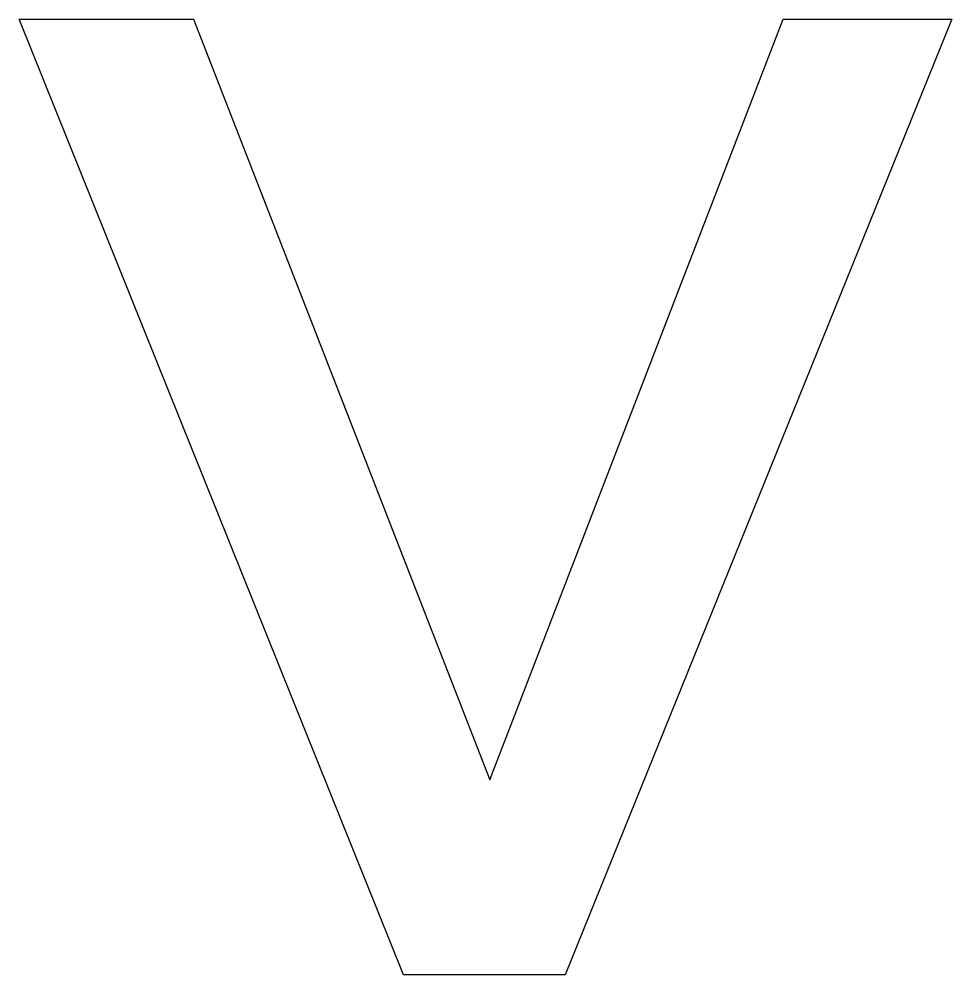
# Model space of a CAD drawing. Header units: metres. Extents: x -67 to 67, y 0 to 138.
import ezdxf

# ---------------------------------------------------------------- set-up
doc = ezdxf.new("R2010")
doc.units = ezdxf.units.M

msp = doc.modelspace()

# ---------------------------------------------------------------- linework, layer by layer
at = {"layer": 'COMPONENT0'}
for p, q in [((-11.84, 0), (-67.23, 137.79)), ((-67.23, 137.79), (-42.07, 137.79)), ((-42.07, 137.79), (0.62, 28.13)), ((0.62, 28.13), (42.93, 137.79)), ((67.23, 137.79), (11.47, 0)), ((42.93, 137.79), (67.23, 137.79)), ((11.47, 0), (-11.84, 0))]:
    msp.add_line(p, q, dxfattribs=at)

doc.saveas('drawing.dxf')
